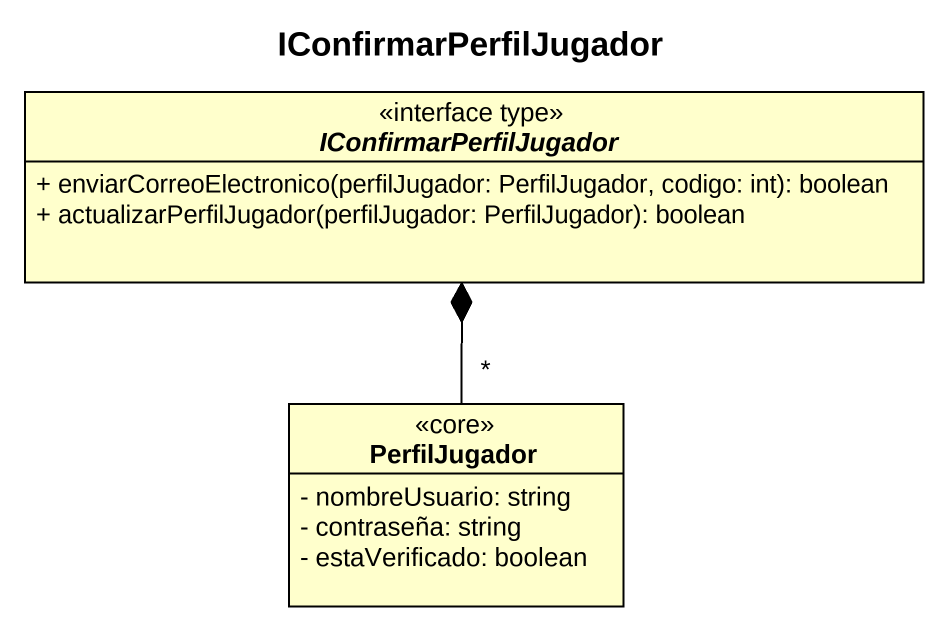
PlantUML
@startuml
title IConfirmarPerfilJugador
hide circle
hide empty members
skinparam classAttributeIconSize 0
interface IConfirmarPerfilJugador <<interface type>> {
  + enviarCorreoElectronico(perfilJugador: PerfilJugador, codigo: int): boolean
  + actualizarPerfilJugador(perfilJugador: PerfilJugador): boolean
}
class PerfilJugador <<core>> {
  - nombreUsuario: string
  - contraseña: string
  - estaVerificado: boolean
}
IConfirmarPerfilJugador *-- "*" PerfilJugador
@enduml
